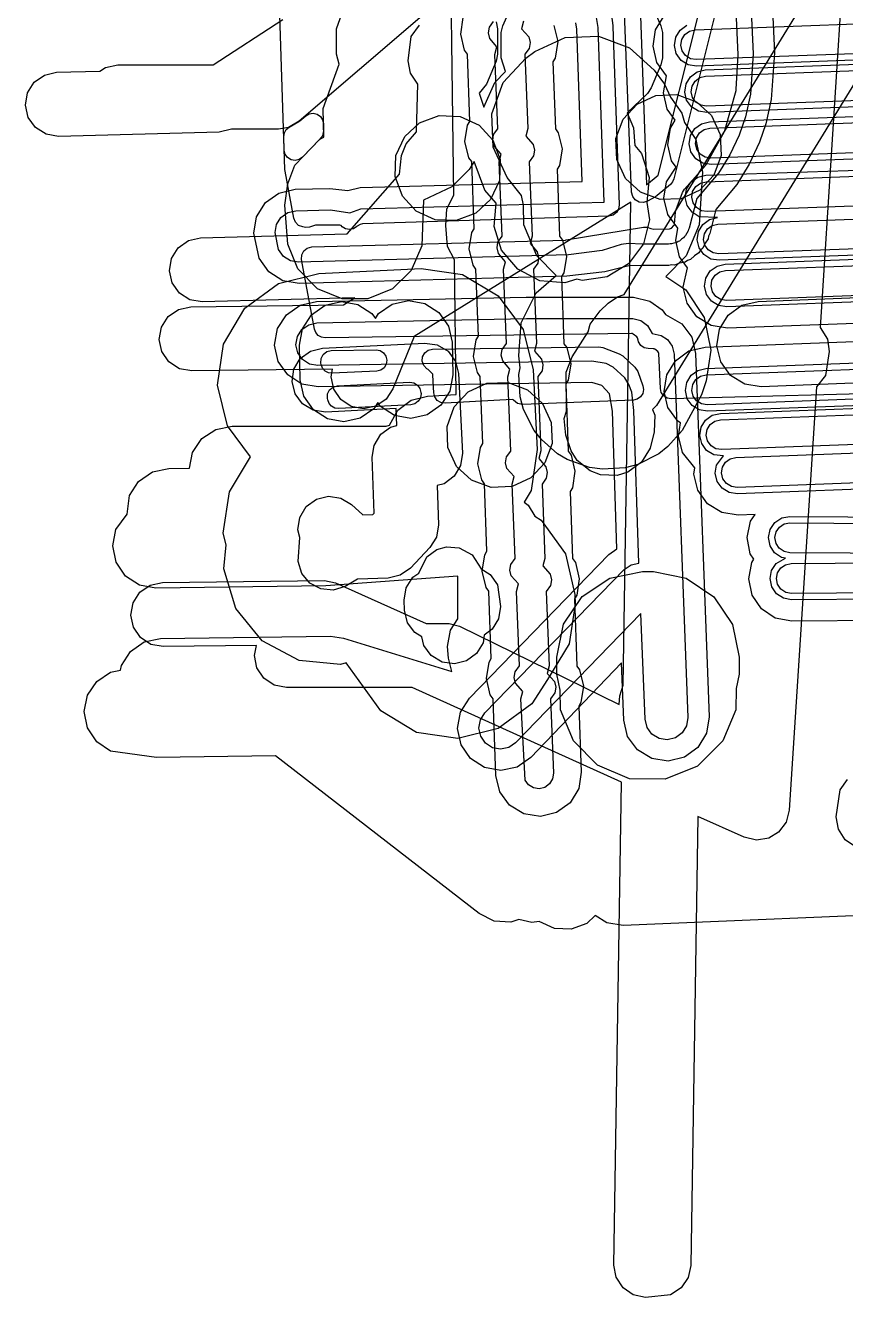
# Model space of a CAD drawing. Header units: metres. Extents: x 17722 to 17999, y 13535 to 15917.
# Drawn here: x 17909.8 to 17948.2, y 13534.7 to 13594.2 of the extents above; entities that cross this region are included whole.
import ezdxf

# ---------------------------------------------------------------- set-up
doc = ezdxf.new("R2010")
doc.units = ezdxf.units.M
for name, color, linetype in [('AI_GREENING_ALLOWED_ZONE', 4, 'Continuous'), ('AI_GREENING_EXCLUSIONS', 1, 'Continuous'), ('AI_GREENING_LAWN', 82, 'Continuous')]:
    doc.layers.add(name, color=color, linetype=linetype)

msp = doc.modelspace()

# ---------------------------------------------------------------- linework, layer by layer
at = {"layer": 'AI_GREENING_ALLOWED_ZONE'}
msp.add_lwpolyline([(17921.87, 13588.999), (17921.897, 13589.178), (17921.985, 13589.335), (17922.124, 13589.451), (17922.574, 13589.705), (17922.614, 13589.733), (17922.899, 13589.977), (17923.061, 13590.07), (17923.246, 13590.097), (17923.428, 13590.055), (17923.582, 13589.948), (17923.685, 13589.792), (17923.725, 13589.61), (17923.732, 13589.269), (17923.681, 13589.036), (17923.528, 13588.854), (17923.522, 13588.85), (17922.752, 13588.04), (17922.594, 13587.927), (17922.404, 13587.884), (17922.212, 13587.917), (17922.047, 13588.02), (17921.934, 13588.178), (17921.89, 13588.368), (17921.87, 13588.999)], close=True, dxfattribs=at)
at = {"layer": 'AI_GREENING_EXCLUSIONS'}
for points in [[(17943.927, 13612.756), (17944.839, 13592.917), (17944.691, 13590.733), (17944.429, 13589.598), (17944.135, 13588.742), (17943.659, 13587.718), (17943.072, 13586.763), (17942.101, 13585.586), (17941.814, 13584.47), (17941.755, 13584.344), (17941.729, 13584.213), (17941.597, 13584.012), (17941.487, 13583.781), (17941.38, 13583.683), (17941.3, 13583.561), (17941.3, 13583.561), (17941.094, 13583.422), (17940.911, 13583.255), (17940.776, 13583.207), (17940.654, 13583.124), (17940.394, 13583.071), (17940.159, 13582.987), (17940.02, 13582.994), (17939.889, 13582.967), (17938.654, 13582.96), (17938.022, 13582.956), (17936.902, 13582.679), (17935.121, 13582.462), (17922.591, 13582.121), (17921.822, 13582.252), (17921.161, 13582.668), (17920.71, 13583.305), (17920.46, 13584.48), (17920.591, 13585.249), (17921.007, 13585.91), (17921.644, 13586.361), (17922.405, 13586.534), (17924.027, 13586.578), (17924.866, 13586.484), (17925.449, 13586.617), (17935.837, 13586.897), (17935.582, 13594.026), (17935.539, 13594.331)], [(17942.928, 13612.71), (17943.84, 13592.871), (17943.723, 13590.983), (17943.484, 13589.923), (17943.189, 13589.067), (17942.757, 13588.151), (17942.226, 13587.296), (17941.202, 13586.106), (17940.846, 13584.718), (17940.816, 13584.657), (17940.803, 13584.59), (17940.732, 13584.483), (17940.677, 13584.367), (17940.625, 13584.32), (17940.588, 13584.264), (17940.489, 13584.197), (17940.394, 13584.111), (17940.327, 13584.087), (17940.265, 13584.045), (17940.135, 13584.019), (17940.018, 13583.977), (17939.95, 13583.981), (17939.883, 13583.967), (17938.648, 13583.959), (17938.013, 13583.999), (17937.656, 13583.948), (17936.775, 13583.671), (17935.193, 13583.469), (17922.564, 13583.12), (17922.179, 13583.186), (17921.849, 13583.394), (17921.623, 13583.712), (17921.459, 13584.507), (17921.525, 13584.892), (17921.733, 13585.222), (17922.051, 13585.448), (17922.432, 13585.534), (17924.055, 13585.578), (17924.956, 13585.431), (17925.476, 13585.617), (17936.872, 13585.927), (17936.579, 13594.113), (17936.515, 13594.571)], [(17952.621, 13552.693), (17937.764, 13552.08), (17936.993, 13552.2), (17936.446, 13552.534), (17936.051, 13552.17), (17935.319, 13551.901), (17934.539, 13551.932), (17933.823, 13552.265), (17933.481, 13552.208), (17932.865, 13552.351), (17932.493, 13552.227), (17931.714, 13552.282), (17931.016, 13552.63), (17921.484, 13560.017), (17915.907, 13559.943), (17913.763, 13560.237), (17913.114, 13560.67), (17912.68, 13561.319), (17912.528, 13562.085), (17912.68, 13562.85), (17913.114, 13563.499), (17913.763, 13563.932), (17914.222, 13564.024), (17914.222, 13564.024), (17914.264, 13564.251), (17914.689, 13564.906), (17915.332, 13565.348), (17916.095, 13565.51), (17924.051, 13565.616), (17924.668, 13565.527), (17929.737, 13563.961), (17929.573, 13564.581), (17929.528, 13565.132), (17929.676, 13565.898), (17930.021, 13566.421), (17930.009, 13568.431), (17923.834, 13567.969), (17915.885, 13567.864), (17915.117, 13568.006), (17914.463, 13568.431), (17914.021, 13569.074), (17913.858, 13569.838), (17914.001, 13570.605), (17914.53, 13571.331), (17914.649, 13572.206), (17915.074, 13572.86), (17915.717, 13573.302), (17916.48, 13573.465), (17917.453, 13573.478), (17917.6, 13574.216), (17918.034, 13574.865), (17918.682, 13575.298), (17919.448, 13575.451), (17926.656, 13575.451), (17926.81, 13575.499), (17927.211, 13576.195), (17927.836, 13576.663), (17928.592, 13576.856), (17929.945, 13576.929), (17929.863, 13583.24), (17929.531, 13583.854), (17929.448, 13584.839), (17929.502, 13585.618), (17929.824, 13586.264), (17929.622, 13601.753)], [(17950.772, 13595.055), (17939.31, 13576.416), (17939.13, 13576.222), (17939.232, 13575.955), (17939.209, 13575.175), (17939.018, 13574.418), (17938.608, 13573.754), (17937.975, 13573.298), (17937.477, 13573.145), (17936.697, 13573.167), (17936.208, 13573.349), (17935.603, 13573.842), (17935.325, 13574.285), (17935.08, 13575.023), (17935.001, 13575.799), (17935.106, 13576.148), (17935.086, 13577.969), (17935.371, 13578.695), (17936.124, 13579.868), (17936.211, 13580.22), (17936.674, 13580.848), (17937.058, 13581.197), (17937.486, 13581.496), (17937.81, 13581.613), (17949.419, 13600.49)], [(17950.772, 13595.055), (17939.31, 13576.416), (17939.13, 13576.222), (17939.232, 13575.955), (17939.209, 13575.175), (17939.018, 13574.418), (17938.608, 13573.754), (17937.975, 13573.298), (17937.477, 13573.145), (17936.697, 13573.167), (17936.208, 13573.349), (17935.603, 13573.842), (17935.325, 13574.285), (17935.08, 13575.023), (17935.001, 13575.799), (17935.106, 13576.148), (17935.086, 13577.969), (17935.371, 13578.695), (17936.124, 13579.868), (17936.211, 13580.22), (17936.674, 13580.848), (17937.058, 13581.197), (17937.486, 13581.496), (17937.81, 13581.613), (17949.419, 13600.49)], [(17948.139, 13598.18), (17946.98, 13580.059), (17947.316, 13579.52), (17947.393, 13578.94), (17947.223, 13577.815), (17946.803, 13577.291), (17945.535, 13557.475), (17945.384, 13556.91), (17945.029, 13556.445), (17944.569, 13556.168), (17943.992, 13556.072), (17943.422, 13556.203), (17941.26, 13557.178), (17940.928, 13536.161), (17940.804, 13535.589), (17940.472, 13535.107), (17939.98, 13534.79), (17938.804, 13534.656), (17938.231, 13534.78), (17937.75, 13535.112), (17937.433, 13535.604), (17937.327, 13536.18), (17937.685, 13558.789), (17927.884, 13563.206), (17921.997, 13563.206), (17921.423, 13563.32), (17920.936, 13563.645), (17920.611, 13564.132), (17920.497, 13564.706), (17920.592, 13565.183), (17916.228, 13565.126), (17915.652, 13565.232), (17915.161, 13565.551), (17914.83, 13566.033), (17914.708, 13566.606), (17914.815, 13567.181), (17915.133, 13567.672), (17915.616, 13568.004), (17916.188, 13568.125), (17923.773, 13568.224), (17924.282, 13568.118), (17928.529, 13566.206), (17929.612, 13566.203), (17930.09, 13566.092), (17937.574, 13562.418), (17937.597, 13562.825), (17937.756, 13563.323), (17938.113, 13585.932), (17927.966, 13579.643), (17926.977, 13577.2), (17926.656, 13576.711), (17926.172, 13576.382), (17925.599, 13576.263), (17925.024, 13576.372), (17924.535, 13576.694), (17924.206, 13577.178), (17924.087, 13577.751), (17924.157, 13578.118), (17917.557, 13578.031), (17916.982, 13578.137), (17916.491, 13578.456), (17916.159, 13578.938), (17916.037, 13579.511), (17916.144, 13580.086), (17916.463, 13580.577), (17916.945, 13580.908), (17917.518, 13581.03), (17924.662, 13581.125), (17925.194, 13581.454), (17918.052, 13581.263), (17917.475, 13581.362), (17916.98, 13581.674), (17916.642, 13582.152), (17916.513, 13582.723), (17916.612, 13583.299), (17916.924, 13583.795), (17917.401, 13584.133), (17917.972, 13584.262), (17924.834, 13584.446), (17927.289, 13587.24), (17927.379, 13588.118), (17927.605, 13588.659), (17928.087, 13589.219), (17928.149, 13591.45), (17927.794, 13591.976), (17927.696, 13592.553), (17927.825, 13593.683), (17928.226, 13594.222)], [(17938.489, 13596.572), (17939.526, 13594.193), (17939.592, 13593.871), (17939.592, 13592.684), (17939.526, 13592.361), (17939.073, 13591.278), (17938.896, 13591.014), (17937.942, 13590.107), (17938.233, 13589.411), (17938.298, 13588.59), (17938.622, 13588.205), (17938.976, 13587.089), (17938.872, 13585.916), (17938.99, 13585.113), (17938.705, 13583.977), (17938.007, 13583.038), (17937.003, 13582.436), (17935.845, 13582.266), (17935.59, 13582.33), (17935.023, 13582.15), (17933.857, 13582.25), (17932.818, 13582.789), (17932.064, 13583.685), (17931.711, 13584.801), (17931.804, 13585.884), (17931.278, 13586.495), (17930.774, 13587.833), (17930.55, 13587.459), (17929.74, 13586.649), (17928.413, 13586.026), (17928.337, 13583.888), (17927.839, 13582.737), (17926.962, 13581.882), (17925.797, 13581.412), (17924.609, 13581.412), (17923.444, 13581.882), (17922.522, 13582.804), (17922.052, 13583.969), (17921.924, 13585.788), (17922.054, 13586.786), (17922.393, 13587.661), (17923.553, 13588.883), (17923.739, 13588.973), (17923.708, 13590.316), (17924.462, 13592.389), (17924.462, 13592.389), (17924.335, 13592.858), (17924.335, 13594.045), (17924.765, 13595.238)], [(17931.808, 13594.368), (17931.874, 13594.045), (17931.874, 13592.858), (17931.808, 13592.535), (17931.355, 13591.452), (17931.018, 13591.029), (17931.232, 13590.384), (17931.756, 13591.535), (17932.248, 13592.052), (17932.053, 13592.684), (17932.053, 13593.871), (17932.119, 13594.193), (17932.659, 13595.406)], [(17938.53, 13595.539), (17938.844, 13586.742), (17939.402, 13587.193), (17941.376, 13595.096)], [(17928.236, 13594.563), (17922.596, 13589.717), (17922.086, 13589.429), (17921.618, 13589.354), (17919.42, 13589.354), (17918.838, 13589.217), (17911.315, 13589.012), (17910.738, 13589.111), (17910.242, 13589.422), (17909.904, 13589.9), (17909.774, 13590.471), (17909.873, 13591.048), (17910.185, 13591.543), (17910.662, 13591.881), (17911.233, 13592.011), (17913.257, 13592.066), (17913.518, 13592.24), (17914.092, 13592.354), (17918.563, 13592.354), (17921.829, 13594.483)], [(17934.515, 13594.21), (17934.698, 13593.452), (17934.576, 13592.681), (17934.47, 13592.508), (17934.583, 13589.364), (17934.716, 13589.181), (17934.899, 13588.423), (17934.777, 13587.652), (17934.671, 13587.479), (17934.784, 13584.335), (17934.917, 13584.153), (17935.099, 13583.394), (17934.978, 13582.623), (17934.872, 13582.45), (17934.985, 13579.306), (17935.118, 13579.124), (17935.3, 13578.365), (17935.179, 13577.594), (17935.073, 13577.421), (17935.186, 13574.277), (17935.318, 13574.095), (17935.501, 13573.336), (17935.379, 13572.566), (17935.273, 13572.392), (17935.387, 13569.248), (17935.519, 13569.066), (17935.702, 13568.308), (17935.58, 13567.537), (17935.474, 13567.364), (17935.587, 13564.22), (17935.72, 13564.037), (17935.903, 13563.279), (17935.781, 13562.508), (17935.675, 13562.335), (17935.798, 13559.254), (17935.676, 13558.483), (17935.269, 13557.817), (17934.638, 13557.358), (17933.879, 13557.175), (17933.109, 13557.297), (17932.443, 13557.704), (17931.984, 13558.335), (17931.801, 13559.094), (17931.67, 13562.687), (17931.538, 13562.869), (17931.355, 13563.628), (17931.477, 13564.398), (17931.582, 13564.572), (17931.469, 13567.716), (17931.337, 13567.898), (17931.154, 13568.656), (17931.276, 13569.427), (17931.382, 13569.6), (17931.269, 13572.744), (17931.136, 13572.927), (17930.953, 13573.685), (17931.075, 13574.456), (17931.181, 13574.629), (17931.068, 13577.773), (17930.935, 13577.955), (17930.753, 13578.714), (17930.874, 13579.485), (17930.98, 13579.658), (17930.867, 13582.802), (17930.734, 13582.984), (17930.552, 13583.743), (17930.673, 13584.514), (17930.779, 13584.687), (17930.666, 13587.831), (17930.534, 13588.013), (17930.351, 13588.772), (17930.473, 13589.542), (17930.579, 13589.716), (17930.465, 13592.86), (17930.333, 13593.042), (17930.15, 13593.8), (17930.272, 13594.571)], [(17933.094, 13594.403), (17932.999, 13594.048), (17933.335, 13593.665), (17933.399, 13593.4), (17933.356, 13593.13), (17933.155, 13592.855), (17933.294, 13589.375), (17933.2, 13589.019), (17933.536, 13588.636), (17933.6, 13588.371), (17933.557, 13588.101), (17933.356, 13587.826), (17933.495, 13584.346), (17933.4, 13583.991), (17933.736, 13583.608), (17933.8, 13583.342), (17933.758, 13583.072), (17933.557, 13582.797), (17933.696, 13579.317), (17933.601, 13578.962), (17933.937, 13578.579), (17934.001, 13578.313), (17933.959, 13578.044), (17933.758, 13577.768), (17933.897, 13574.288), (17933.802, 13573.933), (17934.138, 13573.55), (17934.202, 13573.285), (17934.159, 13573.015), (17933.959, 13572.739), (17934.097, 13569.259), (17934.003, 13568.904), (17934.339, 13568.521), (17934.403, 13568.256), (17934.36, 13567.986), (17934.159, 13567.711), (17934.298, 13564.231), (17934.203, 13563.875), (17934.54, 13563.492), (17934.604, 13563.227), (17934.561, 13562.957), (17934.36, 13562.682), (17934.499, 13559.202), (17934.456, 13558.932), (17934.314, 13558.699), (17934.093, 13558.538), (17933.828, 13558.474), (17933.558, 13558.517), (17933.325, 13558.66), (17933.164, 13558.88), (17932.959, 13562.676), (17933.054, 13563.031), (17932.718, 13563.414), (17932.654, 13563.68), (17932.696, 13563.949), (17932.897, 13564.225), (17932.758, 13567.705), (17932.853, 13568.06), (17932.517, 13568.443), (17932.453, 13568.708), (17932.496, 13568.978), (17932.697, 13569.254), (17932.558, 13572.733), (17932.652, 13573.089), (17932.316, 13573.472), (17932.252, 13573.737), (17932.295, 13574.007), (17932.496, 13574.282), (17932.357, 13577.762), (17932.452, 13578.117), (17932.116, 13578.5), (17932.052, 13578.766), (17932.094, 13579.036), (17932.295, 13579.311), (17932.156, 13582.791), (17932.251, 13583.146), (17931.915, 13583.529), (17931.851, 13583.795), (17931.893, 13584.064), (17932.094, 13584.34), (17931.955, 13587.82), (17932.05, 13588.175), (17931.714, 13588.558), (17931.65, 13588.823), (17931.693, 13589.093), (17931.893, 13589.369), (17931.755, 13592.849), (17931.849, 13593.204), (17931.513, 13593.587), (17931.449, 13593.852), (17931.492, 13594.122), (17931.693, 13594.397)], [(17950.776, 13580.336), (17942.644, 13580.033), (17941.873, 13580.156), (17941.209, 13580.565), (17940.751, 13581.198), (17940.571, 13581.957), (17940.773, 13582.856), (17940.398, 13583.376), (17940.217, 13584.135), (17940.311, 13584.72), (17939.847, 13585.356), (17939.667, 13586.115), (17939.79, 13586.886), (17940.232, 13587.574), (17940.022, 13587.864), (17939.841, 13588.623), (17939.965, 13589.394), (17940.197, 13589.771), (17939.82, 13590.292), (17939.639, 13591.051), (17939.782, 13591.852), (17939.335, 13592.47), (17939.154, 13593.229), (17939.278, 13594), (17939.683, 13594.658)], [(17949.37, 13592.61), (17941.19, 13592.305), (17940.805, 13592.366), (17940.472, 13592.571), (17940.244, 13592.887), (17940.153, 13593.267), (17940.215, 13593.652), (17940.42, 13593.984), (17940.736, 13594.213)], [(17949.407, 13592.911), (17941.179, 13592.604), (17940.909, 13592.648), (17940.676, 13592.791), (17940.516, 13593.012), (17940.453, 13593.278), (17940.496, 13593.548), (17940.639, 13593.78), (17940.861, 13593.94), (17941.126, 13594.003), (17949.468, 13594.314)], [(17949.534, 13590.419), (17941.675, 13590.127), (17941.29, 13590.188), (17940.958, 13590.393), (17940.729, 13590.709), (17940.639, 13591.089), (17940.7, 13591.474), (17940.905, 13591.806), (17941.221, 13592.035), (17941.601, 13592.125), (17949.968, 13592.437)], [(17949.68, 13590.725), (17941.664, 13590.426), (17941.394, 13590.47), (17941.162, 13590.613), (17941.002, 13590.834), (17940.938, 13591.1), (17940.982, 13591.369), (17941.125, 13591.602), (17941.346, 13591.762), (17941.612, 13591.825), (17949.995, 13592.138)], [(17949.725, 13587.991), (17941.877, 13587.698), (17941.492, 13587.76), (17941.16, 13587.965), (17940.931, 13588.281), (17940.841, 13588.66), (17940.903, 13589.046), (17941.107, 13589.378), (17941.423, 13589.607), (17941.803, 13589.697), (17949.849, 13589.997)], [(17949.853, 13588.296), (17941.866, 13587.998), (17941.596, 13588.041), (17941.364, 13588.184), (17941.204, 13588.406), (17941.141, 13588.671), (17941.184, 13588.941), (17941.327, 13589.174), (17941.548, 13589.334), (17941.814, 13589.397), (17950.126, 13589.707)], [(17950.399, 13583.514), (17942.253, 13583.21), (17941.868, 13583.272), (17941.535, 13583.476), (17941.307, 13583.793), (17941.216, 13584.172), (17941.278, 13584.557), (17941.483, 13584.89), (17941.799, 13585.118), (17942.175, 13585.208), (17941.317, 13585.252), (17940.985, 13585.457), (17940.756, 13585.773), (17940.666, 13586.152), (17940.728, 13586.538), (17940.932, 13586.87), (17941.248, 13587.099), (17941.628, 13587.189), (17950.191, 13587.479)], [(17949.814, 13585.793), (17941.691, 13585.49), (17941.422, 13585.533), (17941.189, 13585.677), (17941.029, 13585.898), (17940.966, 13586.164), (17941.009, 13586.433), (17941.152, 13586.666), (17941.374, 13586.826), (17941.639, 13586.889), (17949.994, 13587.201)], [(17950.463, 13583.816), (17942.242, 13583.51), (17941.972, 13583.553), (17941.739, 13583.696), (17941.579, 13583.918), (17941.516, 13584.183), (17941.559, 13584.453), (17941.703, 13584.686), (17941.924, 13584.846), (17942.19, 13584.909), (17950.644, 13585.219)], [(17950.893, 13581.341), (17942.606, 13581.032), (17942.221, 13581.094), (17941.889, 13581.298), (17941.66, 13581.615), (17941.57, 13581.994), (17941.632, 13582.379), (17941.836, 13582.712), (17942.152, 13582.94), (17942.532, 13583.031), (17950.758, 13583.337)], [(17950.928, 13581.642), (17942.595, 13581.332), (17942.326, 13581.375), (17942.093, 13581.518), (17941.933, 13581.74), (17941.87, 13582.005), (17941.913, 13582.275), (17942.056, 13582.508), (17942.277, 13582.668), (17942.543, 13582.731), (17950.983, 13583.046)], [(17954.169, 13566.379), (17945.646, 13566.317), (17944.88, 13566.464), (17944.228, 13566.893), (17943.79, 13567.539), (17943.633, 13568.303), (17943.78, 13569.069), (17943.876, 13569.215), (17943.707, 13569.471), (17943.56, 13570.238), (17943.718, 13571.002), (17943.929, 13571.312), (17943.139, 13571.282), (17942.369, 13571.406), (17941.704, 13571.815), (17941.247, 13572.447), (17941.066, 13573.207), (17941.114, 13573.502), (17940.527, 13574.214), (17940.347, 13574.973), (17940.447, 13575.598), (17940.309, 13575.683), (17939.851, 13576.316), (17939.671, 13577.075), (17939.794, 13577.845), (17940.203, 13578.51), (17940.836, 13578.967), (17941.595, 13579.148), (17949.821, 13579.454)], [(17950.19, 13576.466), (17941.706, 13576.15), (17941.321, 13576.212), (17940.989, 13576.416), (17940.76, 13576.732), (17940.67, 13577.112), (17940.732, 13577.497), (17940.936, 13577.829), (17941.252, 13578.058), (17941.632, 13578.149), (17949.987, 13578.46)], [(17950.178, 13576.766), (17941.695, 13576.45), (17941.426, 13576.493), (17941.193, 13576.636), (17941.033, 13576.857), (17940.97, 13577.123), (17941.013, 13577.393), (17941.156, 13577.625), (17941.377, 13577.785), (17941.643, 13577.849), (17950.036, 13578.162)], [(17951.266, 13572.598), (17943.102, 13572.282), (17942.717, 13572.344), (17942.385, 13572.548), (17942.156, 13572.864), (17942.065, 13573.244), (17942.127, 13573.629), (17942.455, 13574.051), (17941.997, 13574.11), (17941.665, 13574.314), (17941.436, 13574.63), (17941.346, 13575.01), (17941.408, 13575.395), (17941.613, 13575.728), (17941.929, 13575.956), (17942.308, 13576.047), (17950.506, 13576.352)], [(17950.772, 13574.661), (17942.372, 13574.348), (17942.102, 13574.391), (17941.869, 13574.534), (17941.709, 13574.756), (17941.646, 13575.021), (17941.689, 13575.291), (17941.832, 13575.523), (17942.054, 13575.684), (17942.319, 13575.747), (17950.577, 13576.055)], [(17951.208, 13572.893), (17943.091, 13572.582), (17942.821, 13572.625), (17942.589, 13572.768), (17942.428, 13572.989), (17942.365, 13573.255), (17942.409, 13573.525), (17942.552, 13573.757), (17942.773, 13573.917), (17943.039, 13573.981), (17950.85, 13574.272)], [(17954.099, 13567.377), (17945.64, 13567.317), (17945.256, 13567.39), (17944.931, 13567.605), (17944.712, 13567.928), (17944.633, 13568.31), (17944.706, 13568.693), (17944.921, 13569.019), (17945.363, 13569.262), (17945.171, 13569.302), (17944.848, 13569.521), (17944.634, 13569.847), (17944.56, 13570.23), (17944.639, 13570.612), (17944.858, 13570.935), (17945.184, 13571.15), (17945.567, 13571.223), (17953.721, 13571.164)], [(17954.026, 13569.465), (17945.555, 13569.523), (17945.288, 13569.578), (17945.062, 13569.732), (17944.912, 13569.96), (17944.86, 13570.228), (17944.916, 13570.496), (17945.069, 13570.722), (17945.297, 13570.872), (17945.565, 13570.923), (17953.794, 13570.864)], [(17954.078, 13567.676), (17945.638, 13567.617), (17945.369, 13567.668), (17945.141, 13567.818), (17944.988, 13568.044), (17944.933, 13568.312), (17944.984, 13568.58), (17945.134, 13568.808), (17945.361, 13568.962), (17945.628, 13569.017), (17953.862, 13569.073)], [(17948.635, 13555.752), (17948.154, 13556.086), (17947.838, 13556.578), (17947.734, 13557.154), (17947.922, 13558.425), (17948.256, 13558.906)]]:
    msp.add_lwpolyline(points, dxfattribs=at)
for points in [[(17933.094, 13576.228), (17932.933, 13576.823), (17932.866, 13577.873), (17932.933, 13578.177), (17932.88, 13578.732), (17932.986, 13580.289), (17933.68, 13581.687), (17934.615, 13582.502), (17933.71, 13583.427), (17933.106, 13584.872), (17933.09, 13585.792), (17932.999, 13586.251), (17932.32, 13587.088), (17931.665, 13588.505), (17931.601, 13590.064), (17932.138, 13591.529), (17933.196, 13592.677), (17933.62, 13592.981), (17935.037, 13593.637), (17936.596, 13593.7), (17938.061, 13593.163), (17939.209, 13592.105), (17939.684, 13591.454), (17939.966, 13590.844), (17940.511, 13590.097), (17940.632, 13589.658), (17941.159, 13588.87), (17941.463, 13587.339), (17941.316, 13584.872), (17940.712, 13583.427), (17939.758, 13582.452), (17940.687, 13581.831), (17941.555, 13580.534), (17941.859, 13579.003), (17941.638, 13577.562), (17941.426, 13576.907), (17940.512, 13575.237), (17939.854, 13574.489), (17939.432, 13574.157), (17938.441, 13573.655), (17937.846, 13573.494), (17936.796, 13573.427), (17936.185, 13573.51), (17935.138, 13573.881), (17934.676, 13574.157), (17933.928, 13574.815), (17933.596, 13575.237), (17933.094, 13576.228)], [(17941.89, 13589.984), (17942.299, 13589.102), (17942.338, 13588.116), (17941.997, 13587.199), (17941.35, 13586.5), (17940.468, 13586.091), (17939.482, 13586.052), (17938.565, 13586.393), (17937.866, 13587.04), (17937.457, 13587.922), (17937.418, 13588.908), (17937.759, 13589.825), (17938.406, 13590.524), (17939.288, 13590.933), (17940.274, 13590.972), (17941.191, 13590.631), (17941.89, 13589.984)], [(17931.012, 13589.541), (17931.659, 13588.842), (17932, 13587.925), (17931.961, 13586.939), (17931.552, 13586.057), (17930.853, 13585.41), (17929.936, 13585.069), (17928.95, 13585.108), (17928.068, 13585.517), (17927.421, 13586.216), (17927.08, 13587.133), (17927.119, 13588.119), (17927.528, 13589.001), (17928.227, 13589.648), (17929.144, 13589.989), (17930.13, 13589.95), (17931.012, 13589.541)], [(17922.583, 13564.479), (17920.863, 13565.399), (17919.626, 13566.908), (17919.06, 13568.775), (17919.17, 13569.892), (17919.035, 13570.444), (17919.33, 13572.372), (17920.318, 13574.004), (17919.233, 13575.468), (17918.759, 13577.361), (17919.046, 13579.291), (17920.049, 13580.964), (17921.616, 13582.125), (17923.509, 13582.599), (17928.307, 13582.834), (17930.237, 13582.547), (17931.91, 13581.544), (17933.072, 13579.976), (17933.545, 13578.084), (17933.728, 13574.349), (17933.446, 13572.432), (17933.125, 13571.892), (17933.303, 13571.749), (17933.625, 13571.237), (17933.919, 13571.054), (17935.057, 13569.47), (17935.501, 13567.57), (17935.516, 13567.121), (17935.222, 13565.256), (17934.214, 13563.585), (17933.481, 13562.447), (17931.91, 13561.29), (17930.016, 13560.821), (17928.087, 13561.113), (17926.417, 13562.121), (17924.789, 13564.367), (17924.524, 13564.287), (17922.583, 13564.479)], [(17954.34, 13577.516), (17953.565, 13577.423), (17952.841, 13577.627), (17944.22, 13577.287), (17943.449, 13577.411), (17942.785, 13577.82), (17942.328, 13578.452), (17942.147, 13579.212), (17942.271, 13579.982), (17942.68, 13580.647), (17943.312, 13581.104), (17944.071, 13581.285), (17952.664, 13581.623), (17953.367, 13581.89), (17954.147, 13581.866), (17955.291, 13581.587), (17955.958, 13581.182), (17956.304, 13580.767), (17956.581, 13580.037), (17956.557, 13579.257), (17956.236, 13578.546), (17955.668, 13578.011), (17954.34, 13577.516)], [(17923.475, 13577.283), (17922.717, 13577.418), (17922.051, 13577.844), (17921.61, 13578.476), (17921.44, 13579.237), (17921.579, 13580.015), (17921.994, 13580.664), (17922.633, 13581.113), (17923.395, 13581.282), (17933.219, 13581.493), (17938.245, 13581.483), (17939.004, 13581.299), (17939.579, 13580.897), (17939.737, 13580.669), (17940.509, 13580.241), (17940.965, 13579.608), (17941.145, 13578.849), (17941.781, 13561.847), (17941.659, 13561.076), (17941.252, 13560.41), (17940.622, 13559.951), (17939.863, 13559.768), (17939.092, 13559.889), (17938.426, 13560.296), (17937.967, 13560.927), (17937.784, 13561.685), (17937.676, 13564.361), (17933.44, 13559.934), (17932.798, 13559.49), (17932.035, 13559.327), (17931.267, 13559.467), (17930.612, 13559.891), (17930.169, 13560.533), (17930.005, 13561.296), (17930.146, 13562.064), (17930.569, 13562.719), (17937.089, 13569.437), (17937.467, 13569.698), (17937.259, 13576.142), (17937.12, 13576.955), (17936.761, 13577.354), (17936.283, 13577.495), (17923.475, 13577.283)], [(17927.823, 13575.811), (17927.055, 13575.947), (17926.397, 13576.367), (17926.268, 13576.553), (17926.084, 13576.265), (17925.444, 13575.818), (17924.682, 13575.65), (17923.914, 13575.787), (17923.256, 13576.207), (17922.809, 13576.847), (17922.641, 13577.609), (17922.608, 13579.238), (17922.744, 13580.007), (17923.164, 13580.664), (17923.804, 13581.111), (17924.566, 13581.279), (17925.335, 13581.143), (17925.992, 13580.722), (17926.159, 13580.484), (17926.308, 13580.717), (17926.947, 13581.164), (17927.71, 13581.332), (17928.478, 13581.195), (17929.135, 13580.775), (17929.582, 13580.135), (17929.75, 13579.373), (17929.781, 13577.851), (17929.645, 13577.083), (17929.225, 13576.425), (17928.585, 13575.979), (17927.823, 13575.811)], [(17936.961, 13578.373), (17936.295, 13578.497), (17923.458, 13578.283), (17923.078, 13578.35), (17922.745, 13578.563), (17922.525, 13578.879), (17922.44, 13579.26), (17922.509, 13579.649), (17922.717, 13579.974), (17923.036, 13580.198), (17923.417, 13580.282), (17933.239, 13580.493), (17938.204, 13580.484), (17938.583, 13580.392), (17938.898, 13580.162), (17939.109, 13579.779), (17939.541, 13579.697), (17939.828, 13579.51), (17940.056, 13579.193), (17940.145, 13578.813), (17940.781, 13561.806), (17940.721, 13561.421), (17940.517, 13561.088), (17940.202, 13560.858), (17939.823, 13560.767), (17939.437, 13560.827), (17939.104, 13561.031), (17938.875, 13561.346), (17938.783, 13561.726), (17938.583, 13566.67), (17932.722, 13560.63), (17932.401, 13560.408), (17932.02, 13560.327), (17931.636, 13560.397), (17931.308, 13560.609), (17931.087, 13560.93), (17931.005, 13561.311), (17931.075, 13561.695), (17931.287, 13562.023), (17937.806, 13568.741), (17938.127, 13568.963), (17938.491, 13569.041), (17938.258, 13576.177), (17938.155, 13577.037), (17938.025, 13577.39), (17937.833, 13577.708), (17937.292, 13578.207), (17936.961, 13578.373)], [(17925.562, 13571.298), (17926.041, 13571.314), (17926.096, 13571.371), (17926.013, 13573.995), (17926.099, 13574.544), (17926.419, 13575.069), (17926.868, 13575.396), (17927.165, 13575.472), (17927.127, 13576.268), (17923.826, 13576.107), (17923.247, 13576.193), (17922.746, 13576.494), (17922.397, 13576.964), (17922.255, 13577.532), (17922.341, 13578.111), (17922.642, 13578.613), (17923.112, 13578.961), (17923.68, 13579.103), (17928.478, 13579.338), (17929.057, 13579.252), (17929.559, 13578.951), (17929.907, 13578.481), (17930.05, 13577.913), (17930.232, 13574.178), (17930.146, 13573.599), (17929.848, 13573.1), (17929.379, 13572.75), (17929.057, 13572.669), (17929.114, 13570.835), (17929.016, 13570.258), (17928.709, 13569.767), (17927.796, 13568.804), (17927.319, 13568.465), (17926.757, 13568.336), (17925.32, 13568.288), (17924.743, 13567.94), (17924.182, 13567.77), (17923.6, 13567.828), (17923.084, 13568.104), (17922.713, 13568.556), (17922.543, 13569.117), (17922.62, 13570.241), (17922.531, 13570.6), (17922.62, 13571.178), (17922.923, 13571.679), (17923.395, 13572.025), (17923.963, 13572.165), (17924.542, 13572.076), (17925.042, 13571.773), (17925.562, 13571.298)], [(17933.982, 13576.508), (17934.391, 13575.626), (17934.43, 13574.64), (17934.089, 13573.723), (17933.442, 13573.024), (17932.56, 13572.615), (17931.574, 13572.576), (17930.657, 13572.917), (17929.958, 13573.564), (17929.549, 13574.446), (17929.51, 13575.432), (17929.851, 13576.349), (17930.498, 13577.048), (17931.38, 13577.457), (17932.366, 13577.496), (17933.283, 13577.155), (17933.982, 13576.508)], [(17931.529, 13568.498), (17931.87, 13568.023), (17932.018, 13567.004), (17931.923, 13566.427), (17931.627, 13565.943), (17931.251, 13565.666), (17931.197, 13565.306), (17930.894, 13564.805), (17930.423, 13564.458), (17929.855, 13564.317), (17929.276, 13564.405), (17928.775, 13564.707), (17928.428, 13565.178), (17928.327, 13565.587), (17928, 13565.789), (17927.667, 13566.248), (17927.526, 13566.835), (17927.51, 13567.302), (17927.605, 13567.88), (17927.914, 13568.377), (17928.185, 13568.572), (17928.562, 13569.324), (17929.033, 13569.671), (17929.491, 13569.802), (17930.074, 13569.758), (17930.681, 13569.422), (17931.105, 13568.761), (17931.529, 13568.498)], [(17935.831, 13567.469), (17937.128, 13568.337), (17938.659, 13568.641), (17939.181, 13568.636), (17940.712, 13568.332), (17942.009, 13567.464), (17942.877, 13566.167), (17943.181, 13564.636), (17943.181, 13563.83), (17943.05, 13563.171), (17943.034, 13562.169), (17942.43, 13560.724), (17941.243, 13559.537), (17939.721, 13558.917), (17938.06, 13558.933), (17936.551, 13559.58), (17935.428, 13560.724), (17934.824, 13562.169), (17934.808, 13563.089), (17934.659, 13563.839), (17934.659, 13564.641), (17934.963, 13566.172), (17935.831, 13567.469)]]:
    msp.add_lwpolyline(points, close=True, dxfattribs=at)
at = {"layer": 'AI_GREENING_LAWN'}
for points in [[(17951.915, 13577.036), (17940.009, 13576.731), (17939.819, 13576.764), (17939.655, 13576.865), (17939.542, 13577.021), (17939.497, 13577.208), (17939.421, 13578.849), (17939.409, 13578.897), (17939.377, 13578.936), (17939.24, 13579.046), (17939.206, 13579.065), (17939.167, 13579.072), (17938.934, 13579.077), (17938.746, 13579.118), (17938.587, 13579.226), (17938.481, 13579.387), (17938.463, 13579.477), (17938.457, 13579.476), (17938.432, 13579.582), (17938.399, 13579.623), (17938.225, 13579.758), (17938.19, 13579.777), (17938.15, 13579.783), (17923.806, 13579.583), (17923.634, 13579.611), (17923.482, 13579.696), (17923.369, 13579.828), (17923.308, 13579.991), (17922.7, 13583.246), (17922.707, 13583.46), (17922.802, 13583.652), (17922.97, 13583.786), (17923.178, 13583.837), (17935.058, 13584.161), (17935.092, 13584.164), (17938.713, 13584.765), (17938.887, 13584.764), (17939.05, 13584.702), (17939.054, 13584.7), (17939.185, 13584.666), (17939.931, 13584.684), (17939.975, 13584.693), (17940.013, 13584.719), (17940.129, 13584.836), (17940.153, 13584.87), (17940.163, 13584.91), (17940.209, 13585.459), (17940.24, 13585.596), (17940.54, 13586.383), (17940.632, 13586.536), (17941.616, 13587.649), (17941.647, 13587.694), (17942.5, 13589.237), (17942.522, 13589.29), (17943.044, 13591.161), (17943.053, 13591.215), (17943.14, 13592.826), (17943.14, 13592.851), (17942.229, 13612.658)], [(17937.209, 13594.663), (17937.274, 13594.2), (17937.278, 13594.149), (17937.577, 13585.801), (17937.545, 13585.608), (17937.442, 13585.442), (17937.283, 13585.328), (17937.093, 13585.283), (17925.557, 13584.919), (17925.442, 13584.887), (17925.299, 13584.805), (17925.281, 13584.789), (17925.126, 13584.691), (17924.946, 13584.656), (17924.765, 13584.689), (17924.609, 13584.784), (17924.548, 13584.838), (17924.495, 13584.852), (17923.351, 13584.855), (17923.211, 13584.816), (17923.065, 13584.759), (17922.89, 13584.754), (17922.755, 13584.775), (17922.563, 13584.847), (17922.417, 13584.989), (17922.339, 13585.178), (17921.928, 13587.378), (17921.92, 13587.454), (17921.36, 13604.795)], [(17942.117, 13594.945), (17940.133, 13587.026), (17940.073, 13586.883), (17939.972, 13586.766), (17939.355, 13586.243), (17939.275, 13586.187), (17938.897, 13585.976), (17938.703, 13585.915), (17938.502, 13585.936), (17938.325, 13586.035), (17938.202, 13586.196), (17938.153, 13586.393), (17937.792, 13595.603)]]:
    msp.add_lwpolyline(points, dxfattribs=at)
for points in [[(17924.134, 13577.921), (17923.957, 13577.944), (17923.8, 13578.028), (17923.682, 13578.162), (17923.618, 13578.328), (17923.605, 13578.4), (17923.612, 13578.616), (17923.709, 13578.809), (17923.879, 13578.942), (17924.089, 13578.992), (17926.188, 13579.021), (17926.378, 13578.986), (17926.541, 13578.882), (17926.652, 13578.724), (17926.695, 13578.536), (17926.664, 13578.346), (17926.563, 13578.182), (17926.407, 13578.068), (17926.22, 13578.021), (17924.134, 13577.921)], [(17937.575, 13578.837), (17937.735, 13578.738), (17938.309, 13578.209), (17938.439, 13578.012), (17938.684, 13577.341), (17938.714, 13577.157), (17938.674, 13576.974), (17938.57, 13576.819), (17938.416, 13576.713), (17938.234, 13576.671), (17933.047, 13576.459), (17932.809, 13576.509), (17932.623, 13576.664), (17932.61, 13576.682), (17932.565, 13576.689), (17929.417, 13576.528), (17929.224, 13576.556), (17929.056, 13576.656), (17928.94, 13576.813), (17928.892, 13577.002), (17928.85, 13577.837), (17928.84, 13577.88), (17928.816, 13577.916), (17928.632, 13578.099), (17928.572, 13578.138), (17928.424, 13578.288), (17928.35, 13578.486), (17928.365, 13578.696), (17928.465, 13578.882), (17928.633, 13579.01), (17928.838, 13579.057), (17936.624, 13579.165), (17936.81, 13579.132), (17937.575, 13578.837)], [(17924.381, 13577.335), (17927.767, 13577.501), (17927.96, 13577.472), (17928.127, 13577.372), (17928.243, 13577.215), (17928.291, 13577.026), (17928.294, 13576.97), (17928.265, 13576.777), (17928.165, 13576.61), (17928.009, 13576.494), (17927.82, 13576.446), (17924.443, 13576.273), (17924.266, 13576.296), (17924.108, 13576.38), (17923.989, 13576.514), (17923.926, 13576.681), (17923.914, 13576.744), (17923.92, 13576.956), (17924.013, 13577.146), (17924.177, 13577.28), (17924.381, 13577.335)]]:
    msp.add_lwpolyline(points, close=True, dxfattribs=at)

doc.saveas('drawing.dxf')
